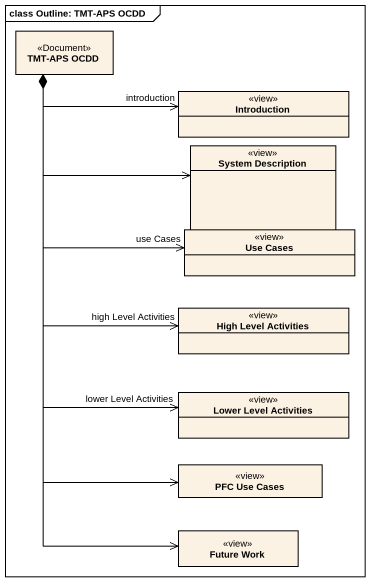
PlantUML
@startuml
mainframe class Outline: TMT-APS OCDD
hide circle
hide empty members
class "TMT-APS OCDD" as TMT_APS_OCDD <<Document>>
class Introduction <<view>>
class "System Description" as System_Description <<view>>
class "Use Cases" as Use_Cases <<view>>
class "High Level Activities" as High_Level_Activities <<view>>
class "Lower Level Activities" as Lower_Level_Activities <<view>>
class "PFC Use Cases" as PFC_Use_Cases <<view>>
class "Future Work" as Future_Work <<view>>
TMT_APS_OCDD *-right-> "introduction" Introduction
TMT_APS_OCDD *--> System_Description
TMT_APS_OCDD *--> "use Cases" Use_Cases
TMT_APS_OCDD *--> "high Level Activities" High_Level_Activities
TMT_APS_OCDD *--> "lower Level Activities" Lower_Level_Activities
TMT_APS_OCDD *--> PFC_Use_Cases
TMT_APS_OCDD *--> Future_Work
@enduml
